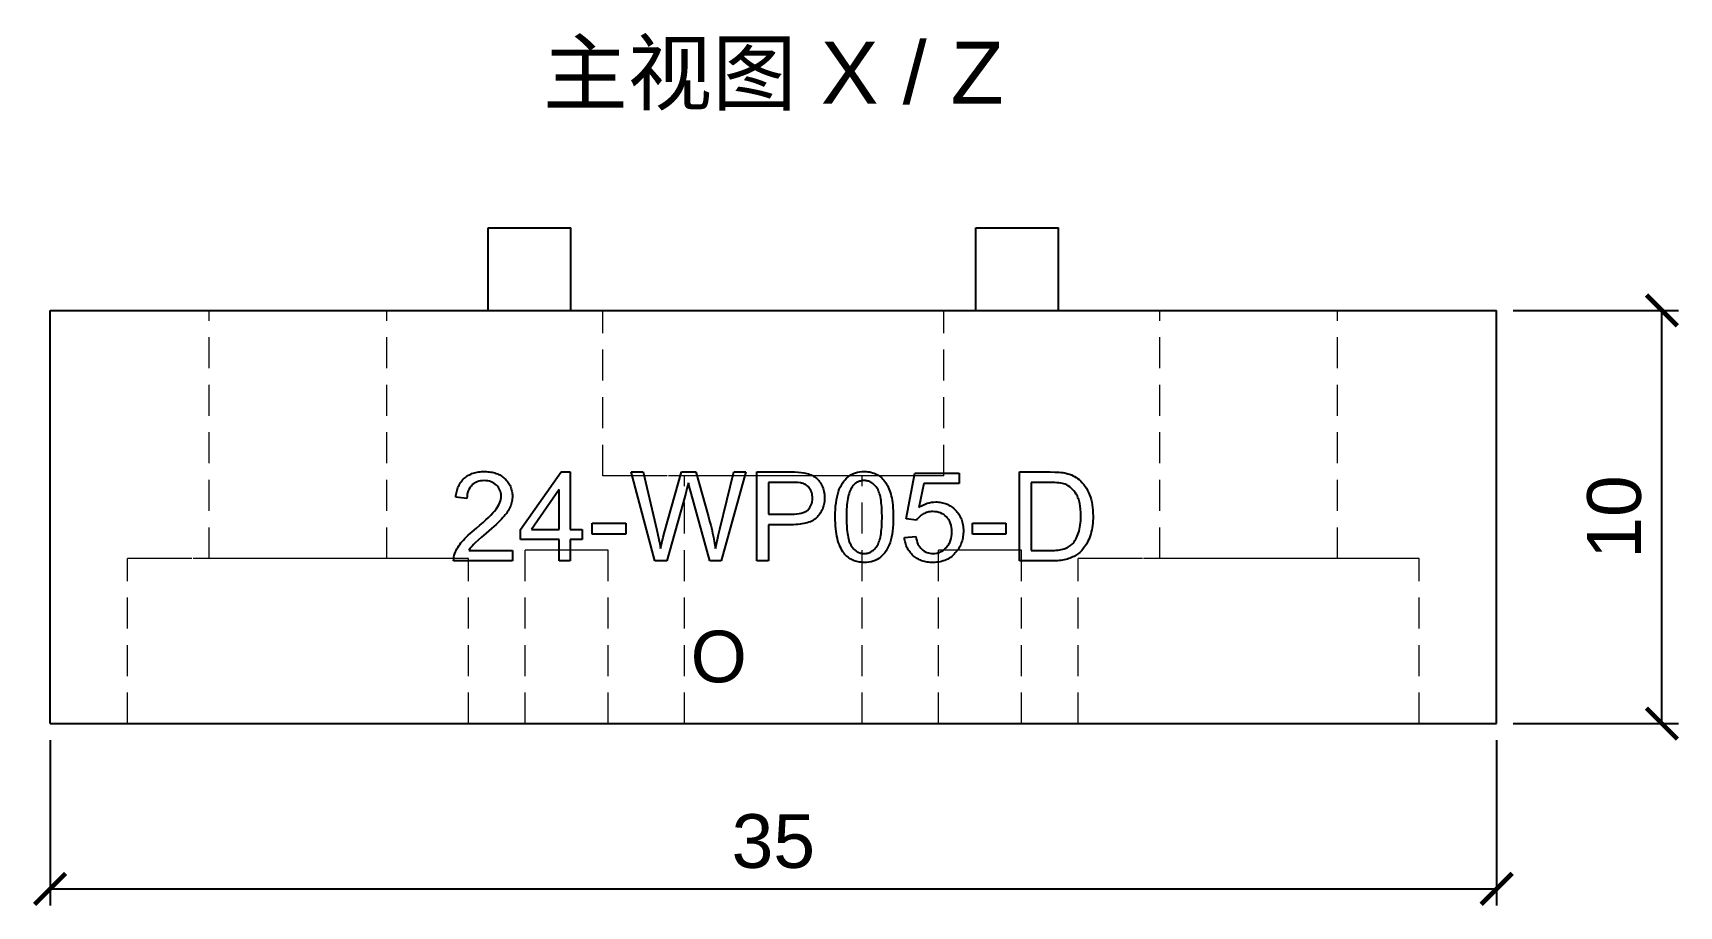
# Model space of a CAD drawing. Header units: millimetres. Extents: x 10 to 317, y 32 to 137.
# Drawn here: x 62.59 to 102.41, y 84.59 to 105.71 of the extents above; entities that cross this region are included whole.
import ezdxf
from ezdxf.enums import TextEntityAlignment as Align

# ---------------------------------------------------------------- set-up
doc = ezdxf.new("R2010")
doc.units = ezdxf.units.MM
doc.linetypes.add('WP_HIDDEN', pattern=[2.3, 1.5, -0.8])
for name, color, linetype, lineweight in [('ANNOTATIONS', 7, 'CONTINUOUS', 18), ('DIMENSIONS', 7, 'CONTINUOUS', 18), ('HIDDEN', 7, 'WP_HIDDEN', 13), ('VISIBLE', 7, 'CONTINUOUS', 25)]:
    doc.layers.add(name, color=color, linetype=linetype, lineweight=lineweight)
doc.styles.add('CJK', font='Arial Unicode.ttf')
doc.styles.add('OpenSansCondensed-Light', font='OpenSansCondensed-Light.ttf')
doc.dimstyles.new('EZDXF', dxfattribs={"dimtxt": 0.25, "dimasz": 0.175, "dimexe": 0.375, "dimexo": 0.125, "dimgap": 0.1, "dimtad": 1, "dimlfac": 100, "dimzin": 12, "dimdsep": 46, "dimtxsty": 'OpenSansCondensed-Light', "dimblk": 'ARCHTICK', "dimcen": 2.5, "dimazin": 3, "dimtfac": 0.5, "dimtmove": 2, "dimatfit": 3})

# ---------------------------------------------------------------- blocks, each defined once
blk = doc.blocks.new('_ARCHTICK')
at = {"color": 0, "linetype": 'BYBLOCK', "const_width": 0.15}
blk.add_lwpolyline([(-0.5, -0.5), (0.5, 0.5)], dxfattribs=at)

msp = doc.modelspace()

# ---------------------------------------------------------------- linework, layer by layer
at = {"layer": 'HIDDEN', "ltscale": 0.5}
for p, q in [((66.85, 93), (66.85, 99)), ((71.15, 93), (71.15, 99)), ((73.6, 99), (75.6, 99)), ((76.375, 95), (76.375, 99)), ((84.625, 95), (84.625, 99)), ((85.4, 99), (87.4, 99)), ((89.85, 93), (89.85, 99)), ((94.15, 93), (94.15, 99)), ((78.35, 89), (78.35, 95)), ((82.65, 89), (82.65, 95)), ((64.875, 89), (64.875, 93)), ((73.125, 89), (73.125, 93)), ((74.495, 89), (74.495, 93.2)), ((76.505, 89), (76.505, 93.2)), ((84.495, 89), (84.495, 93.2)), ((86.505, 89), (86.505, 93.2)), ((87.875, 89), (87.875, 93)), ((96.125, 89), (96.125, 93))]:
    msp.add_line(p, q, dxfattribs=at)
for points in [[(71.15, 99), (71.0961, 99), (70.93708, 99), (70.68094, 99), (70.3405, 99), (69.93285, 99), (69.47842, 99), (69, 99), (68.52158, 99), (68.06715, 99), (67.6595, 99), (67.31906, 99), (67.06292, 99), (66.9039, 99), (66.85, 99)], [(84.625, 99), (84.52158, 99), (84.2165, 99), (83.72505, 99), (83.0719, 99), (82.28977, 99), (81.4179, 99), (80.5, 99), (79.5821, 99), (78.71023, 99), (77.9281, 99), (77.27495, 99), (76.7835, 99), (76.47842, 99), (76.375, 99)], [(94.15, 99), (94.0961, 99), (93.93708, 99), (93.68094, 99), (93.3405, 99), (92.93285, 99), (92.47842, 99), (92, 99), (91.52158, 99), (91.06715, 99), (90.6595, 99), (90.31906, 99), (90.06292, 99), (89.9039, 99), (89.85, 99)], [(84.625, 95), (84.52158, 95), (84.2165, 95), (83.72505, 95), (83.0719, 95), (82.28977, 95), (81.4179, 95), (80.5, 95), (79.5821, 95), (78.71023, 95), (77.9281, 95), (77.27495, 95), (76.7835, 95), (76.47842, 95), (76.375, 95)], [(82.65, 95), (82.5961, 95), (82.43708, 95), (82.18094, 95), (81.8405, 95), (81.43285, 95), (80.97842, 95), (80.5, 95), (80.02158, 95), (79.56715, 95), (79.1595, 95), (78.81906, 95), (78.56292, 95), (78.4039, 95), (78.35, 95)], [(73.125, 93), (73.02158, 93), (72.7165, 93), (72.22505, 93), (71.5719, 93), (70.78977, 93), (69.9179, 93), (69, 93), (68.0821, 93), (67.21023, 93), (66.4281, 93), (65.77495, 93), (65.2835, 93), (64.97842, 93), (64.875, 93)], [(71.15, 93), (71.0961, 93), (70.93708, 93), (70.68094, 93), (70.3405, 93), (69.93285, 93), (69.47842, 93), (69, 93), (68.52158, 93), (68.06715, 93), (67.6595, 93), (67.31906, 93), (67.06292, 93), (66.9039, 93), (66.85, 93)], [(76.505, 93.2), (76.4798, 93.2), (76.40547, 93.2), (76.28574, 93.2), (76.12661, 93.2), (75.93605, 93.2), (75.72363, 93.2), (75.5, 93.2), (75.27637, 93.2), (75.06395, 93.2), (74.87339, 93.2), (74.71426, 93.2), (74.59453, 93.2), (74.5202, 93.2), (74.495, 93.2)], [(86.505, 93.2), (86.4798, 93.2), (86.40547, 93.2), (86.28574, 93.2), (86.12661, 93.2), (85.93605, 93.2), (85.72363, 93.2), (85.5, 93.2), (85.27637, 93.2), (85.06395, 93.2), (84.87339, 93.2), (84.71426, 93.2), (84.59453, 93.2), (84.5202, 93.2), (84.495, 93.2)], [(96.125, 93), (96.02158, 93), (95.7165, 93), (95.22505, 93), (94.5719, 93), (93.78977, 93), (92.9179, 93), (92, 93), (91.0821, 93), (90.21023, 93), (89.4281, 93), (88.77495, 93), (88.2835, 93), (87.97842, 93), (87.875, 93)], [(94.15, 93), (94.0961, 93), (93.93708, 93), (93.68094, 93), (93.3405, 93), (92.93285, 93), (92.47842, 93), (92, 93), (91.52158, 93), (91.06715, 93), (90.6595, 93), (90.31906, 93), (90.06292, 93), (89.9039, 93), (89.85, 93)], [(73.125, 89), (73.02158, 89), (72.7165, 89), (72.22505, 89), (71.5719, 89), (70.78977, 89), (69.9179, 89), (69, 89), (68.0821, 89), (67.21023, 89), (66.4281, 89), (65.77495, 89), (65.2835, 89), (64.97842, 89), (64.875, 89)], [(76.505, 89), (76.4798, 89), (76.40547, 89), (76.28574, 89), (76.12661, 89), (75.93605, 89), (75.72363, 89), (75.5, 89), (75.27637, 89), (75.06395, 89), (74.87339, 89), (74.71426, 89), (74.59453, 89), (74.5202, 89), (74.495, 89)], [(82.65, 89), (82.5961, 89), (82.43708, 89), (82.18094, 89), (81.8405, 89), (81.43285, 89), (80.97842, 89), (80.5, 89), (80.02158, 89), (79.56715, 89), (79.1595, 89), (78.81906, 89), (78.56292, 89), (78.4039, 89), (78.35, 89)], [(86.505, 89), (86.4798, 89), (86.40547, 89), (86.28574, 89), (86.12661, 89), (85.93605, 89), (85.72363, 89), (85.5, 89), (85.27637, 89), (85.06395, 89), (84.87339, 89), (84.71426, 89), (84.59453, 89), (84.5202, 89), (84.495, 89)], [(96.125, 89), (96.02158, 89), (95.7165, 89), (95.22505, 89), (94.5719, 89), (93.78977, 89), (92.9179, 89), (92, 89), (91.0821, 89), (90.21023, 89), (89.4281, 89), (88.77495, 89), (88.2835, 89), (87.97842, 89), (87.875, 89)]]:
    msp.add_lwpolyline(points, dxfattribs=at)
at = {"layer": 'VISIBLE'}
for p, q in [((73.6, 99), (73.6, 101)), ((73.6, 101), (75.6, 101)), ((75.6, 99), (75.6, 101)), ((85.4, 99), (85.4, 101)), ((85.4, 101), (87.4, 101)), ((87.4, 99), (87.4, 101)), ((63, 89), (63, 99)), ((63, 99), (98, 99)), ((98, 89), (98, 99)), ((72.89505, 94.77332), (72.90999, 94.8006)), ((72.90999, 94.8006), (72.92614, 94.82675)), ((72.92614, 94.82675), (72.9435, 94.85177)), ((72.9435, 94.85177), (72.96206, 94.87566)), ((72.96206, 94.87566), (72.98182, 94.89842)), ((72.98182, 94.89842), (73.00279, 94.92005)), ((73.00279, 94.92005), (73.02497, 94.94055)), ((73.02497, 94.94055), (73.04823, 94.95986)), ((73.04823, 94.95986), (73.07248, 94.97792)), ((73.07248, 94.97792), (73.0977, 94.99474)), ((73.0977, 94.99474), (73.12389, 95.01031)), ((73.12389, 95.01031), (73.15106, 95.02463)), ((73.15106, 95.02463), (73.17921, 95.03771)), ((73.17921, 95.03771), (73.20833, 95.04955)), ((73.20833, 95.04955), (73.23843, 95.06014)), ((73.26488, 94.81655), (73.23264, 94.79327)), ((73.23843, 95.06014), (73.2695, 95.06948)), ((73.29951, 94.83625), (73.26488, 94.81655)), ((73.2695, 95.06948), (73.30155, 95.07758)), ((73.33652, 94.85237), (73.29951, 94.83625)), ((73.30155, 95.07758), (73.33458, 95.08443)), ((73.33458, 95.08443), (73.36858, 95.09003)), ((73.37593, 94.86491), (73.33652, 94.85237)), ((73.36858, 95.09003), (73.40356, 95.09439)), ((73.41772, 94.87386), (73.37593, 94.86491)), ((73.40356, 95.09439), (73.43951, 95.09751)), ((73.4619, 94.87924), (73.41772, 94.87386)), ((73.43951, 95.09751), (73.47644, 95.09938)), ((73.50847, 94.88103), (73.4619, 94.87924)), ((73.47644, 95.09938), (73.51435, 95.1)), ((73.55259, 94.87934), (73.50847, 94.88103)), ((73.51435, 95.1), (73.5526, 95.09933)), ((73.59458, 94.87428), (73.55259, 94.87934)), ((73.5526, 95.09933), (73.58985, 95.09731)), ((73.58985, 95.09731), (73.62608, 95.09396)), ((73.63443, 94.86584), (73.59458, 94.87428)), ((73.62608, 95.09396), (73.66131, 95.08925)), ((73.67214, 94.85402), (73.63443, 94.86584)), ((73.66131, 95.08925), (73.69552, 95.08321)), ((73.70773, 94.83883), (73.67214, 94.85402)), ((73.69552, 95.08321), (73.72872, 95.07582)), ((73.74117, 94.82027), (73.70773, 94.83883)), ((73.72872, 95.07582), (73.76092, 95.06709)), ((73.77248, 94.79833), (73.74117, 94.82027)), ((73.76092, 95.06709), (73.7921, 95.05701)), ((73.80165, 94.77301), (73.77248, 94.79833)), ((73.7921, 95.05701), (73.82227, 95.0456)), ((73.82227, 95.0456), (73.85144, 95.03283)), ((73.85144, 95.03283), (73.87959, 95.01873)), ((73.87959, 95.01873), (73.90673, 95.00328)), ((73.90673, 95.00328), (73.93286, 94.98649)), ((73.93286, 94.98649), (73.95798, 94.96836)), ((73.95798, 94.96836), (73.98209, 94.94888)), ((73.98209, 94.94888), (74.00519, 94.92806)), ((74.00519, 94.92806), (74.02708, 94.90624)), ((74.02708, 94.90624), (74.04756, 94.88378)), ((74.04756, 94.88378), (74.06663, 94.86068)), ((74.06663, 94.86068), (74.08428, 94.83694)), ((74.08428, 94.83694), (74.10052, 94.81255)), ((74.10052, 94.81255), (74.11535, 94.78753)), ((74.38582, 93.69506), (75.36899, 95.09118)), ((75.36899, 95.09118), (75.58502, 95.09118)), ((75.58502, 95.09118), (75.58502, 93.69506)), ((77.06051, 95.09118), (77.35296, 95.09118)), ((77.63218, 92.93674), (77.06051, 95.09118)), ((77.35296, 95.09118), (77.68068, 93.67889)), ((77.86879, 93.63627), (78.27881, 95.09118)), ((78.27881, 95.09118), (78.6227, 95.09118)), ((78.4434, 94.83106), (78.41071, 94.69365)), ((78.46545, 94.74436), (78.4434, 94.83106)), ((78.6227, 95.09118), (78.93131, 94.00073)), ((79.20613, 93.70681), (79.54414, 95.09118)), ((79.83071, 95.09118), (79.23993, 92.93674)), ((79.54414, 95.09118), (79.83071, 95.09118)), ((80.09671, 95.09118), (80.9094, 95.09118)), ((80.09671, 92.93674), (80.09671, 95.09118)), ((80.38181, 94.83694), (80.38181, 94.06687)), ((80.93292, 94.83694), (80.38181, 94.83694)), ((80.9094, 95.09118), (81.01035, 95.0899)), ((81.02229, 94.83575), (80.93292, 94.83694)), ((81.01035, 95.0899), (81.09861, 95.08604)), ((81.09641, 94.83216), (81.02229, 94.83575)), ((81.15529, 94.82619), (81.09641, 94.83216)), ((81.09861, 95.08604), (81.17421, 95.07961)), ((81.17901, 94.82231), (81.15529, 94.82619)), ((81.17421, 95.07961), (81.23712, 95.07061)), ((81.19892, 94.81784), (81.17901, 94.82231)), ((81.22616, 94.8091), (81.19892, 94.81784)), ((81.25205, 94.79832), (81.22616, 94.8091)), ((81.23712, 95.07061), (81.276, 95.06325)), ((81.27659, 94.78549), (81.25205, 94.79832)), ((81.276, 95.06325), (81.31327, 95.0544)), ((81.31327, 95.0544), (81.34893, 95.04405)), ((81.34893, 95.04405), (81.38298, 95.03221)), ((81.38298, 95.03221), (81.41543, 95.01888)), ((81.41543, 95.01888), (81.44627, 95.00406)), ((81.44627, 95.00406), (81.4755, 94.98775)), ((81.4755, 94.98775), (81.50312, 94.96994)), ((81.50312, 94.96994), (81.52929, 94.95046)), ((81.52929, 94.95046), (81.55415, 94.92911)), ((81.55415, 94.92911), (81.57769, 94.90591)), ((81.57769, 94.90591), (81.59993, 94.88085)), ((81.59993, 94.88085), (81.62086, 94.85392)), ((81.62086, 94.85392), (81.64049, 94.82514)), ((81.64049, 94.82514), (81.6588, 94.79449)), ((81.6588, 94.79449), (81.6758, 94.76199)), ((82.14525, 94.77401), (82.17326, 94.82059)), ((82.17326, 94.82059), (82.20367, 94.86384)), ((82.20367, 94.86384), (82.23646, 94.90376)), ((82.23646, 94.90376), (82.27164, 94.94035)), ((82.27164, 94.94035), (82.3092, 94.97361)), ((82.3092, 94.97361), (82.34921, 95.00324)), ((82.34921, 95.00324), (82.39173, 95.02891)), ((82.39173, 95.02891), (82.43675, 95.05063)), ((82.43675, 95.05063), (82.48427, 95.0684)), ((82.48061, 94.80809), (82.46443, 94.79423)), ((82.49736, 94.82075), (82.48061, 94.80809)), ((82.48427, 95.0684), (82.53429, 95.08223)), ((82.51468, 94.8322), (82.49736, 94.82075)), ((82.53258, 94.84245), (82.51468, 94.8322)), ((82.55106, 94.85149), (82.53258, 94.84245)), ((82.53429, 95.08223), (82.58682, 95.0921)), ((82.5701, 94.85933), (82.55106, 94.85149)), ((82.58972, 94.86596), (82.5701, 94.85933)), ((82.58682, 95.0921), (82.64185, 95.09803)), ((82.60992, 94.87138), (82.58972, 94.86596)), ((82.63069, 94.8756), (82.60992, 94.87138)), ((82.65203, 94.87862), (82.63069, 94.8756)), ((82.64185, 95.09803), (82.69938, 95.1)), ((82.67395, 94.88043), (82.65203, 94.87862)), ((82.69644, 94.88103), (82.67395, 94.88043)), ((82.71935, 94.88035), (82.69644, 94.88103)), ((82.69938, 95.1), (82.74207, 95.09891)), ((82.74178, 94.8783), (82.71935, 94.88035)), ((82.76374, 94.87488), (82.74178, 94.8783)), ((82.74207, 95.09891), (82.78343, 95.09564)), ((82.78522, 94.8701), (82.76374, 94.87488)), ((82.78343, 95.09564), (82.82345, 95.09018)), ((82.80622, 94.86395), (82.78522, 94.8701)), ((82.82674, 94.85644), (82.80622, 94.86395)), ((82.82345, 95.09018), (82.86214, 95.08255)), ((82.84679, 94.84756), (82.82674, 94.85644)), ((82.86637, 94.83731), (82.84679, 94.84756)), ((82.86214, 95.08255), (82.8995, 95.07273)), ((82.88546, 94.82569), (82.86637, 94.83731)), ((82.90408, 94.81272), (82.88546, 94.82569)), ((82.8995, 95.07273), (82.93553, 95.06073)), ((82.92223, 94.79837), (82.90408, 94.81272)), ((82.93989, 94.78266), (82.92223, 94.79837)), ((82.93553, 95.06073), (82.97023, 95.04655)), ((82.97023, 95.04655), (83.00359, 95.03019)), ((83.00359, 95.03019), (83.03558, 95.01178)), ((83.03558, 95.01178), (83.06614, 94.99143)), ((83.06614, 94.99143), (83.09528, 94.96916)), ((83.09528, 94.96916), (83.123, 94.94496)), ((83.123, 94.94496), (83.14929, 94.91883)), ((83.14929, 94.91883), (83.17416, 94.89076)), ((83.17416, 94.89076), (83.1976, 94.86078)), ((83.1976, 94.86078), (83.21962, 94.82886)), ((83.21962, 94.82886), (83.24036, 94.79508)), ((83.24036, 94.79508), (83.25995, 94.75951)), ((83.71782, 93.95518), (83.9265, 95.06179)), ((83.9265, 95.06179), (84.99785, 95.06179)), ((84.13813, 94.80902), (84.02203, 94.22999)), ((84.99785, 94.80902), (84.13813, 94.80902)), ((84.99785, 95.06179), (84.99785, 94.80902)), ((86.45423, 95.09118), (87.19638, 95.09118)), ((86.45423, 92.93674), (86.45423, 95.09118)), ((86.73933, 94.83694), (86.73933, 93.19098)), ((87.19197, 94.83694), (86.73933, 94.83694)), ((87.25335, 94.83625), (87.19197, 94.83694)), ((87.19638, 95.09118), (87.31459, 95.08925)), ((87.31036, 94.83419), (87.25335, 94.83625)), ((87.36302, 94.83074), (87.31036, 94.83419)), ((87.31459, 95.08925), (87.41792, 95.08347)), ((87.41131, 94.82592), (87.36302, 94.83074)), ((87.45523, 94.81972), (87.41131, 94.82592)), ((87.41792, 95.08347), (87.46401, 95.07913)), ((87.4948, 94.81214), (87.45523, 94.81972)), ((87.46401, 95.07913), (87.50637, 95.07382)), ((87.53, 94.80319), (87.4948, 94.81214)), ((87.50637, 95.07382), (87.54502, 95.06755)), ((87.56084, 94.79285), (87.53, 94.80319)), ((87.54502, 95.06755), (87.57994, 95.06032)), ((87.57994, 95.06032), (87.62539, 95.04859)), ((87.62539, 95.04859), (87.66913, 95.03469)), ((87.66913, 95.03469), (87.71118, 95.01864)), ((87.71118, 95.01864), (87.75152, 95.00043)), ((87.75152, 95.00043), (87.79017, 94.98007)), ((87.79017, 94.98007), (87.82711, 94.95754)), ((87.82711, 94.95754), (87.86236, 94.93286)), ((87.86236, 94.93286), (87.89591, 94.90601)), ((87.89591, 94.90601), (87.93718, 94.86876)), ((87.93718, 94.86876), (87.97577, 94.829)), ((87.97577, 94.829), (88.01168, 94.78673)), ((72.81481, 94.47689), (72.81891, 94.51435)), ((73.08669, 94.44896), (72.81481, 94.47689)), ((72.81891, 94.51435), (72.82421, 94.55068)), ((72.82421, 94.55068), (72.83071, 94.58588)), ((72.83071, 94.58588), (72.83842, 94.61994)), ((72.83842, 94.61994), (72.84733, 94.65288)), ((72.84733, 94.65288), (72.85746, 94.68469)), ((72.85746, 94.68469), (72.86878, 94.71536)), ((72.86878, 94.71536), (72.88131, 94.74491)), ((72.88131, 94.74491), (72.89505, 94.77332)), ((73.08883, 94.49829), (73.08669, 94.44896)), ((73.0945, 94.54486), (73.08883, 94.49829)), ((73.10371, 94.58867), (73.0945, 94.54486)), ((73.11645, 94.62973), (73.10371, 94.58867)), ((73.13273, 94.66803), (73.11645, 94.62973)), ((73.15255, 94.70357), (73.13273, 94.66803)), ((73.1759, 94.73636), (73.15255, 94.70357)), ((73.20279, 94.7664), (73.1759, 94.73636)), ((73.23264, 94.79327), (73.20279, 94.7664)), ((73.828, 94.74524), (73.80165, 94.77301)), ((73.85084, 94.71593), (73.828, 94.74524)), ((73.87016, 94.68508), (73.85084, 94.71593)), ((73.88597, 94.65269), (73.87016, 94.68508)), ((73.89827, 94.61876), (73.88597, 94.65269)), ((73.89672, 94.39274), (73.90636, 94.43165)), ((73.90705, 94.5833), (73.89827, 94.61876)), ((73.90636, 94.43165), (73.91215, 94.46999)), ((73.91232, 94.54629), (73.90705, 94.5833)), ((73.91215, 94.46999), (73.91408, 94.50775)), ((73.91408, 94.50775), (73.91232, 94.54629)), ((74.11535, 94.78753), (74.12876, 94.76185)), ((74.12876, 94.76185), (74.14077, 94.73554)), ((74.14077, 94.73554), (74.15136, 94.70858)), ((74.15136, 94.70858), (74.16054, 94.68098)), ((74.16054, 94.68098), (74.1683, 94.65273)), ((74.1683, 94.65273), (74.17466, 94.62385)), ((74.17852, 94.4055), (74.17273, 94.37365)), ((74.17466, 94.62385), (74.1796, 94.59432)), ((74.18265, 94.43748), (74.17852, 94.4055)), ((74.1796, 94.59432), (74.18313, 94.56414)), ((74.18513, 94.46961), (74.18265, 94.43748)), ((74.18313, 94.56414), (74.18525, 94.53333)), ((74.18596, 94.50187), (74.18513, 94.46961)), ((74.18525, 94.53333), (74.18596, 94.50187)), ((75.32049, 94.66647), (74.64594, 93.69506)), ((75.32049, 93.69506), (75.32049, 94.66647)), ((78.38021, 94.57829), (77.92316, 92.93674)), ((78.41071, 94.69365), (78.38021, 94.57829)), ((78.51101, 94.57829), (78.46545, 94.74436)), ((78.96511, 92.93674), (78.51101, 94.57829)), ((81.29977, 94.77062), (81.27659, 94.78549)), ((81.32159, 94.75371), (81.29977, 94.77062)), ((81.34206, 94.73476), (81.32159, 94.75371)), ((81.36118, 94.71376), (81.34206, 94.73476)), ((81.37894, 94.69071), (81.36118, 94.71376)), ((81.39496, 94.66604), (81.37894, 94.69071)), ((81.40884, 94.64015), (81.39496, 94.66604)), ((81.42058, 94.61304), (81.40884, 94.64015)), ((81.43019, 94.58472), (81.42058, 94.61304)), ((81.43767, 94.55518), (81.43019, 94.58472)), ((81.44301, 94.52442), (81.43767, 94.55518)), ((81.44002, 94.37117), (81.44546, 94.4139)), ((81.44621, 94.49244), (81.44301, 94.52442)), ((81.44546, 94.4139), (81.44728, 94.45925)), ((81.44728, 94.45925), (81.44621, 94.49244)), ((81.6758, 94.76199), (81.69113, 94.72814)), ((81.69113, 94.72814), (81.70441, 94.69347)), ((81.70441, 94.69347), (81.71565, 94.65797)), ((81.71565, 94.65797), (81.72485, 94.62164)), ((81.72485, 94.62164), (81.732, 94.58449)), ((81.732, 94.58449), (81.73711, 94.54651)), ((81.73847, 94.40069), (81.73505, 94.36798)), ((81.73711, 94.54651), (81.74018, 94.5077)), ((81.74052, 94.43405), (81.73847, 94.40069)), ((81.74018, 94.5077), (81.7412, 94.46807)), ((81.7412, 94.46807), (81.74052, 94.43405)), ((82.01657, 94.34407), (82.02762, 94.41862)), ((82.02762, 94.41862), (82.04114, 94.48851)), ((82.04114, 94.48851), (82.05711, 94.55373)), ((82.05711, 94.55373), (82.07554, 94.6143)), ((82.07554, 94.6143), (82.09639, 94.67086)), ((82.09639, 94.67086), (82.11962, 94.7241)), ((82.11962, 94.7241), (82.14525, 94.77401)), ((82.29495, 94.39962), (82.28801, 94.35025)), ((82.30296, 94.44639), (82.29495, 94.39962)), ((82.31203, 94.49056), (82.30296, 94.44639)), ((82.32218, 94.53211), (82.31203, 94.49056)), ((82.33339, 94.57106), (82.32218, 94.53211)), ((82.34567, 94.60741), (82.33339, 94.57106)), ((82.35901, 94.64114), (82.34567, 94.60741)), ((82.37343, 94.67228), (82.35901, 94.64114)), ((82.38891, 94.7008), (82.37343, 94.67228)), ((82.40546, 94.72672), (82.38891, 94.7008)), ((82.4338, 94.76289), (82.40546, 94.72672)), ((82.44883, 94.77916), (82.4338, 94.76289)), ((82.46443, 94.79423), (82.44883, 94.77916)), ((82.95708, 94.76558), (82.93989, 94.78266)), ((82.9738, 94.74713), (82.95708, 94.76558)), ((82.99003, 94.72732), (82.9738, 94.74713)), ((83.0058, 94.70615), (82.99003, 94.72732)), ((83.02083, 94.68289), (83.0058, 94.70615)), ((83.0349, 94.65684), (83.02083, 94.68289)), ((83.048, 94.62801), (83.0349, 94.65684)), ((83.06013, 94.59638), (83.048, 94.62801)), ((83.07128, 94.56197), (83.06013, 94.59638)), ((83.08147, 94.52476), (83.07128, 94.56197)), ((83.09069, 94.48477), (83.08147, 94.52476)), ((83.09893, 94.44198), (83.09069, 94.48477)), ((83.10621, 94.39641), (83.09893, 94.44198)), ((83.11251, 94.34804), (83.10621, 94.39641)), ((83.25995, 94.75951), (83.27838, 94.72215)), ((83.27838, 94.72215), (83.29568, 94.683)), ((83.29568, 94.683), (83.31182, 94.64206)), ((83.31182, 94.64206), (83.32681, 94.59932)), ((83.32681, 94.59932), (83.34066, 94.5548)), ((83.34066, 94.5548), (83.35336, 94.50848)), ((83.35336, 94.50848), (83.36472, 94.45922)), ((83.36472, 94.45922), (83.37457, 94.40584)), ((83.37457, 94.40584), (83.38291, 94.34835)), ((87.59977, 94.77555), (87.56084, 94.79285)), ((87.63721, 94.7545), (87.59977, 94.77555)), ((87.67316, 94.72972), (87.63721, 94.7545)), ((87.70762, 94.70119), (87.67316, 94.72972)), ((87.74058, 94.66891), (87.70762, 94.70119)), ((87.77205, 94.63289), (87.74058, 94.66891)), ((87.80203, 94.59314), (87.77205, 94.63289)), ((87.83051, 94.54963), (87.80203, 94.59314)), ((87.84395, 94.52633), (87.83051, 94.54963)), ((87.85652, 94.50181), (87.84395, 94.52633)), ((87.86822, 94.47607), (87.85652, 94.50181)), ((87.87905, 94.4491), (87.86822, 94.47607)), ((87.88902, 94.42091), (87.87905, 94.4491)), ((87.89813, 94.3915), (87.88902, 94.42091)), ((88.01168, 94.78673), (88.04489, 94.74197)), ((88.04489, 94.74197), (88.07542, 94.6947)), ((88.07542, 94.6947), (88.10326, 94.64493)), ((88.10326, 94.64493), (88.12842, 94.59265)), ((88.12842, 94.59265), (88.15089, 94.53788)), ((88.15089, 94.53788), (88.17069, 94.48085)), ((88.17069, 94.48085), (88.18786, 94.42182)), ((88.18786, 94.42182), (88.20238, 94.3608)), ((73.61024, 93.99137), (73.66601, 94.04653)), ((73.66601, 94.04653), (73.71467, 94.09796)), ((73.71467, 94.09796), (73.75621, 94.14564)), ((73.75621, 94.14564), (73.79063, 94.18958)), ((73.79063, 94.18958), (73.81956, 94.23136)), ((73.81956, 94.23136), (73.84464, 94.27257)), ((73.84464, 94.27257), (73.86586, 94.3132)), ((73.86586, 94.3132), (73.88322, 94.35326)), ((73.88322, 94.35326), (73.89672, 94.39274)), ((73.98702, 94.0189), (73.95743, 93.98457)), ((74.01443, 94.05281), (73.98702, 94.0189)), ((74.03965, 94.08632), (74.01443, 94.05281)), ((74.06269, 94.11941), (74.03965, 94.08632)), ((74.08355, 94.15208), (74.06269, 94.11941)), ((74.10223, 94.18434), (74.08355, 94.15208)), ((74.11873, 94.21619), (74.10223, 94.18434)), ((74.13305, 94.24763), (74.11873, 94.21619)), ((74.14545, 94.27893), (74.13305, 94.24763)), ((74.1562, 94.31036), (74.14545, 94.27893)), ((74.16529, 94.34194), (74.1562, 94.31036)), ((74.17273, 94.37365), (74.16529, 94.34194)), ((78.93131, 94.00073), (78.95933, 93.90009)), ((80.38181, 94.06687), (80.93879, 94.06687)), ((80.93879, 94.06687), (81.00536, 94.06847)), ((81.00536, 94.06847), (81.06693, 94.0733)), ((81.06693, 94.0733), (81.12348, 94.08133)), ((81.12348, 94.08133), (81.17503, 94.09259)), ((81.17503, 94.09259), (81.22158, 94.10705)), ((81.22158, 94.10705), (81.24297, 94.11549)), ((81.24297, 94.11549), (81.26312, 94.12473)), ((81.26312, 94.12473), (81.28201, 94.13478)), ((81.28201, 94.13478), (81.29965, 94.14563)), ((81.29965, 94.14563), (81.31604, 94.15728)), ((81.31604, 94.15728), (81.33118, 94.16974)), ((81.33118, 94.16974), (81.35839, 94.19677)), ((81.35839, 94.19677), (81.38197, 94.22641)), ((81.38197, 94.22641), (81.40193, 94.25867)), ((81.40193, 94.25867), (81.41825, 94.29355)), ((81.41825, 94.29355), (81.43095, 94.33105)), ((81.43095, 94.33105), (81.44002, 94.37117)), ((81.56632, 94.00294), (81.54335, 93.97989)), ((81.58749, 94.02706), (81.56632, 94.00294)), ((81.6073, 94.05184), (81.58749, 94.02706)), ((81.62575, 94.07728), (81.6073, 94.05184)), ((81.64283, 94.10338), (81.62575, 94.07728)), ((81.65854, 94.13014), (81.64283, 94.10338)), ((81.67289, 94.15756), (81.65854, 94.13014)), ((81.68587, 94.18564), (81.67289, 94.15756)), ((81.69748, 94.21438), (81.68587, 94.18564)), ((81.70773, 94.24378), (81.69748, 94.21438)), ((81.71661, 94.27384), (81.70773, 94.24378)), ((81.72412, 94.30456), (81.71661, 94.27384)), ((81.73027, 94.33594), (81.72412, 94.30456)), ((81.73505, 94.36798), (81.73027, 94.33594)), ((81.99691, 93.99927), (81.99814, 94.09246)), ((81.99774, 93.92472), (81.99691, 93.99927)), ((81.99814, 94.09246), (82.00183, 94.18099)), ((82.00183, 94.18099), (82.00797, 94.26486)), ((82.00797, 94.26486), (82.01657, 94.34407)), ((82.27092, 94.12668), (82.26879, 93.99927)), ((82.26879, 93.99927), (82.27073, 93.87218)), ((82.27359, 94.18648), (82.27092, 94.12668)), ((82.27733, 94.24368), (82.27359, 94.18648)), ((82.28214, 94.29827), (82.27733, 94.24368)), ((82.28801, 94.35025), (82.28214, 94.29827)), ((83.11785, 94.29689), (83.11251, 94.34804)), ((83.12222, 94.24294), (83.11785, 94.29689)), ((83.12804, 94.12668), (83.12222, 94.24294)), ((83.12998, 93.99927), (83.12804, 94.12668)), ((83.12804, 93.87251), (83.12998, 93.99927)), ((83.38291, 94.34835), (83.38973, 94.28676)), ((83.38973, 94.28676), (83.39503, 94.22105)), ((83.39503, 94.22105), (83.39882, 94.15123)), ((83.39882, 94.15123), (83.4011, 94.0773)), ((83.40185, 93.99927), (83.40064, 93.90676)), ((83.4011, 94.0773), (83.40185, 93.99927)), ((84.03599, 94.0068), (84.01647, 93.98743)), ((84.02203, 94.22999), (84.07082, 94.26168)), ((84.05689, 94.02509), (84.03599, 94.0068)), ((84.07916, 94.0423), (84.05689, 94.02509)), ((84.07082, 94.26168), (84.12022, 94.28914)), ((84.10281, 94.05843), (84.07916, 94.0423)), ((84.12784, 94.07348), (84.10281, 94.05843)), ((84.12022, 94.28914), (84.17021, 94.31238)), ((84.15395, 94.08709), (84.12784, 94.07348)), ((84.18084, 94.09888), (84.15395, 94.08709)), ((84.17021, 94.31238), (84.22079, 94.3314)), ((84.20851, 94.10885), (84.18084, 94.09888)), ((84.23696, 94.11702), (84.20851, 94.10885)), ((84.22079, 94.3314), (84.27198, 94.34618)), ((84.26619, 94.12337), (84.23696, 94.11702)), ((84.2962, 94.1279), (84.26619, 94.12337)), ((84.27198, 94.34618), (84.32376, 94.35675)), ((84.32699, 94.13062), (84.2962, 94.1279)), ((84.32376, 94.35675), (84.37613, 94.36308)), ((84.35857, 94.13153), (84.32699, 94.13062)), ((84.40878, 94.12949), (84.35857, 94.13153)), ((84.37613, 94.36308), (84.42911, 94.3652)), ((84.45653, 94.12336), (84.40878, 94.12949)), ((84.42911, 94.3652), (84.46403, 94.36443)), ((84.50182, 94.11314), (84.45653, 94.12336)), ((84.46403, 94.36443), (84.49827, 94.36214)), ((84.49827, 94.36214), (84.53182, 94.35833)), ((84.54466, 94.09883), (84.50182, 94.11314)), ((84.53182, 94.35833), (84.56468, 94.35298)), ((84.58504, 94.08044), (84.54466, 94.09883)), ((84.56468, 94.35298), (84.59685, 94.34611)), ((84.62296, 94.05796), (84.58504, 94.08044)), ((84.59685, 94.34611), (84.62833, 94.33771)), ((84.65842, 94.03139), (84.62296, 94.05796)), ((84.62833, 94.33771), (84.65913, 94.32779)), ((84.69143, 94.00073), (84.65842, 94.03139)), ((84.65913, 94.32779), (84.68923, 94.31633)), ((84.68923, 94.31633), (84.71864, 94.30335)), ((84.70683, 93.98401), (84.69143, 94.00073)), ((84.71864, 94.30335), (84.74737, 94.28885)), ((84.74737, 94.28885), (84.77541, 94.27281)), ((84.77541, 94.27281), (84.80276, 94.25525)), ((84.80276, 94.25525), (84.82942, 94.23616)), ((84.82942, 94.23616), (84.85539, 94.21555)), ((84.85539, 94.21555), (84.88067, 94.19341)), ((84.88067, 94.19341), (84.90526, 94.16974)), ((84.90526, 94.16974), (84.92875, 94.14487)), ((84.92875, 94.14487), (84.95073, 94.11913)), ((84.95073, 94.11913), (84.97119, 94.09252)), ((84.97119, 94.09252), (84.99013, 94.06503)), ((84.99013, 94.06503), (85.00756, 94.03667)), ((85.00756, 94.03667), (85.02347, 94.00744)), ((85.02347, 94.00744), (85.03787, 93.97734)), ((87.91373, 94.32901), (87.89813, 94.3915)), ((87.92586, 94.26162), (87.91373, 94.32901)), ((87.93453, 94.18935), (87.92586, 94.26162)), ((87.93973, 94.11218), (87.93453, 94.18935)), ((87.94147, 94.03013), (87.93973, 94.11218)), ((87.94058, 93.97027), (87.94147, 94.03013)), ((88.20238, 94.3608), (88.21426, 94.29778)), ((88.21426, 94.29778), (88.2235, 94.23276)), ((88.2235, 94.23276), (88.23011, 94.16574)), ((88.23011, 94.16574), (88.23407, 94.09673)), ((88.23407, 94.09673), (88.23539, 94.02572)), ((88.23539, 94.02572), (88.23449, 93.96523)), ((73.11627, 93.55912), (73.16119, 93.60059)), ((73.16119, 93.60059), (73.20945, 93.64344)), ((73.20945, 93.64344), (73.31595, 93.73327)), ((73.31595, 93.73327), (73.4002, 93.80341)), ((73.4002, 93.80341), (73.47733, 93.8698)), ((73.54962, 93.60541), (73.44123, 93.51351)), ((73.47733, 93.8698), (73.54734, 93.93246)), ((73.54734, 93.93246), (73.61024, 93.99137)), ((73.68202, 93.71949), (73.54962, 93.60541)), ((73.79412, 93.82071), (73.68202, 93.71949)), ((73.84256, 93.8665), (73.79412, 93.82071)), ((73.88593, 93.90907), (73.84256, 93.8665)), ((73.92422, 93.94843), (73.88593, 93.90907)), ((73.95743, 93.98457), (73.92422, 93.94843)), ((74.38582, 93.45257), (74.38582, 93.69506)), ((74.64594, 93.69506), (75.32049, 93.69506)), ((75.58502, 93.69506), (75.876, 93.69506)), ((75.876, 93.69506), (75.876, 93.45257)), ((76.11702, 93.84937), (76.92971, 93.84937)), ((76.11702, 93.58337), (76.11702, 93.84937)), ((76.92971, 93.84937), (76.92971, 93.58337)), ((77.68068, 93.67889), (77.70621, 93.56812)), ((77.83719, 93.51025), (77.86879, 93.63627)), ((78.95933, 93.90009), (78.98532, 93.80096)), ((78.98532, 93.80096), (79.00929, 93.70335)), ((79.00929, 93.70335), (79.03125, 93.60725)), ((79.03125, 93.60725), (79.05118, 93.51266)), ((79.17462, 93.57831), (79.20613, 93.70681)), ((80.38181, 93.81263), (80.38181, 92.93674)), ((80.93439, 93.81263), (80.38181, 93.81263)), ((80.99041, 93.81337), (80.93439, 93.81263)), ((81.04424, 93.8156), (80.99041, 93.81337)), ((81.09586, 93.81932), (81.04424, 93.8156)), ((81.14527, 93.82452), (81.09586, 93.81932)), ((81.19249, 93.83121), (81.14527, 93.82452)), ((81.23749, 93.83939), (81.19249, 93.83121)), ((81.28029, 93.84905), (81.23749, 93.83939)), ((81.32089, 93.8602), (81.28029, 93.84905)), ((81.35929, 93.87284), (81.32089, 93.8602)), ((81.39547, 93.88697), (81.35929, 93.87284)), ((81.42946, 93.90258), (81.39547, 93.88697)), ((81.46124, 93.91968), (81.42946, 93.90258)), ((81.49082, 93.93826), (81.46124, 93.91968)), ((81.51819, 93.95833), (81.49082, 93.93826)), ((81.54335, 93.97989), (81.51819, 93.95833)), ((82.00024, 93.85281), (81.99774, 93.92472)), ((82.0044, 93.78354), (82.00024, 93.85281)), ((82.01023, 93.71692), (82.0044, 93.78354)), ((82.01772, 93.65293), (82.01023, 93.71692)), ((82.02688, 93.59159), (82.01772, 93.65293)), ((82.27073, 93.87218), (82.27655, 93.75618)), ((82.27655, 93.75618), (82.28092, 93.70234)), ((82.28092, 93.70234), (82.28625, 93.65128)), ((82.28625, 93.65128), (82.29256, 93.60299)), ((82.29256, 93.60299), (82.29983, 93.55746)), ((83.09893, 93.55838), (83.10621, 93.60385)), ((83.10621, 93.60385), (83.11251, 93.65207)), ((83.11251, 93.65207), (83.11785, 93.70305)), ((83.11785, 93.70305), (83.12222, 93.75678)), ((83.12222, 93.75678), (83.12804, 93.87251)), ((83.38238, 93.65666), (83.37143, 93.58244)), ((83.3909, 93.73546), (83.38238, 93.65666)), ((83.39699, 93.81883), (83.3909, 93.73546)), ((83.40064, 93.90676), (83.39699, 93.81883)), ((83.96618, 93.92285), (83.71782, 93.95518)), ((83.98157, 93.94545), (83.96618, 93.92285)), ((83.99833, 93.96698), (83.98157, 93.94545)), ((84.01647, 93.98743), (83.99833, 93.96698)), ((84.72123, 93.96654), (84.70683, 93.98401)), ((84.73463, 93.94833), (84.72123, 93.96654)), ((84.74705, 93.92937), (84.73463, 93.94833)), ((84.75847, 93.90966), (84.74705, 93.92937)), ((84.7689, 93.88921), (84.75847, 93.90966)), ((84.77833, 93.86801), (84.7689, 93.88921)), ((84.78677, 93.84606), (84.77833, 93.86801)), ((84.80068, 93.79993), (84.78677, 93.84606)), ((84.81061, 93.75081), (84.80068, 93.79993)), ((84.81657, 93.69871), (84.81061, 93.75081)), ((84.81649, 93.58557), (84.81855, 93.64362)), ((84.81855, 93.64362), (84.81657, 93.69871)), ((85.03787, 93.97734), (85.05075, 93.94636)), ((85.05075, 93.94636), (85.06212, 93.91451)), ((85.06212, 93.91451), (85.07197, 93.88179)), ((85.07197, 93.88179), (85.08031, 93.84819)), ((85.08031, 93.84819), (85.08712, 93.81373)), ((85.08712, 93.81373), (85.09243, 93.77839)), ((85.09243, 93.77839), (85.09622, 93.74218)), ((85.09622, 93.74218), (85.09849, 93.70509)), ((85.09858, 93.63089), (85.09659, 93.59526)), ((85.09849, 93.70509), (85.09925, 93.66713)), ((85.09925, 93.66713), (85.09858, 93.63089)), ((85.31528, 93.84937), (86.12797, 93.84937)), ((85.31528, 93.58337), (85.31528, 93.84937)), ((86.12797, 93.84937), (86.12797, 93.58337)), ((87.87004, 93.57325), (87.88489, 93.61496)), ((87.88489, 93.61496), (87.89815, 93.6589)), ((87.89815, 93.6589), (87.90964, 93.70511)), ((87.90964, 93.70511), (87.91937, 93.7536)), ((87.91937, 93.7536), (87.92732, 93.80436)), ((87.92732, 93.80436), (87.93351, 93.85739)), ((87.93351, 93.85739), (87.93793, 93.9127)), ((87.93793, 93.9127), (87.94058, 93.97027)), ((88.19151, 93.63898), (88.17807, 93.59071)), ((88.20315, 93.68899), (88.19151, 93.63898)), ((88.213, 93.74075), (88.20315, 93.68899)), ((88.22106, 93.79426), (88.213, 93.74075)), ((88.22733, 93.8495), (88.22106, 93.79426)), ((88.23181, 93.9065), (88.22733, 93.8495)), ((88.23449, 93.96523), (88.23181, 93.9065)), ((72.82698, 93.19291), (72.84569, 93.22894)), ((72.84569, 93.22894), (72.86643, 93.26483)), ((72.86643, 93.26483), (72.88922, 93.30058)), ((72.88922, 93.30058), (72.91406, 93.3362)), ((72.91406, 93.3362), (72.94094, 93.37167)), ((72.94094, 93.37167), (72.96986, 93.40701)), ((72.96986, 93.40701), (73.00147, 93.44297)), ((73.00147, 93.44297), (73.0364, 93.48031)), ((73.0364, 93.48031), (73.07467, 93.51903)), ((73.07467, 93.51903), (73.11627, 93.55912)), ((73.15576, 93.22694), (73.13225, 93.19098)), ((73.18222, 93.26281), (73.15576, 93.22694)), ((73.21161, 93.29858), (73.18222, 93.26281)), ((73.24394, 93.33427), (73.21161, 93.29858)), ((73.28839, 93.37794), (73.24394, 93.33427)), ((73.35416, 93.43769), (73.28839, 93.37794)), ((73.44123, 93.51351), (73.35416, 93.43769)), ((75.32049, 93.45257), (74.38582, 93.45257)), ((75.32049, 92.93674), (75.32049, 93.45257)), ((75.58502, 93.45257), (75.58502, 92.93674)), ((75.876, 93.45257), (75.58502, 93.45257)), ((76.92971, 93.58337), (76.11702, 93.58337)), ((77.70621, 93.56812), (77.72991, 93.45772)), ((77.72991, 93.45772), (77.75177, 93.34768)), ((77.75177, 93.34768), (77.77179, 93.23801)), ((77.77179, 93.23801), (77.83719, 93.51025)), ((79.05118, 93.51266), (79.06909, 93.4196)), ((79.06909, 93.4196), (79.08498, 93.32805)), ((79.08498, 93.32805), (79.09885, 93.23801)), ((79.09885, 93.23801), (79.12098, 93.34391)), ((79.12098, 93.34391), (79.14624, 93.45735)), ((79.14624, 93.45735), (79.17462, 93.57831)), ((82.0377, 93.53288), (82.02688, 93.59159)), ((82.05018, 93.47682), (82.0377, 93.53288)), ((82.06434, 93.4234), (82.05018, 93.47682)), ((82.08015, 93.37262), (82.06434, 93.4234)), ((82.09763, 93.32447), (82.08015, 93.37262)), ((82.11678, 93.27897), (82.09763, 93.32447)), ((82.13759, 93.23611), (82.11678, 93.27897)), ((82.16006, 93.1959), (82.13759, 93.23611)), ((82.29983, 93.55746), (82.30808, 93.51472)), ((82.30808, 93.51472), (82.3173, 93.47474)), ((82.3173, 93.47474), (82.32748, 93.43754)), ((82.32748, 93.43754), (82.33864, 93.40311)), ((82.33864, 93.40311), (82.35077, 93.37145)), ((82.35077, 93.37145), (82.36386, 93.34257)), ((82.36386, 93.34257), (82.37793, 93.31646)), ((82.37793, 93.31646), (82.39297, 93.29312)), ((82.39297, 93.29312), (82.42492, 93.25196)), ((82.42492, 93.25196), (82.44158, 93.23344)), ((82.44158, 93.23344), (82.45869, 93.21629)), ((82.45869, 93.21629), (82.47625, 93.20051)), ((82.92251, 93.20086), (82.94008, 93.2167)), ((82.94008, 93.2167), (82.95719, 93.23392)), ((82.95719, 93.23392), (82.97384, 93.25252)), ((82.97384, 93.25252), (82.99005, 93.2725)), ((82.99005, 93.2725), (83.0058, 93.29385)), ((83.0058, 93.29385), (83.02083, 93.31728)), ((83.02083, 93.31728), (83.0349, 93.34345)), ((83.0349, 93.34345), (83.048, 93.37239)), ((83.048, 93.37239), (83.06013, 93.40407)), ((83.06013, 93.40407), (83.07128, 93.43852)), ((83.07128, 93.43852), (83.08147, 93.47572)), ((83.08147, 93.47572), (83.09069, 93.51567)), ((83.09069, 93.51567), (83.09893, 93.55838)), ((83.2547, 93.22735), (83.22679, 93.18069)), ((83.2802, 93.27732), (83.2547, 93.22735)), ((83.30329, 93.33059), (83.2802, 93.27732)), ((83.32397, 93.38717), (83.30329, 93.33059)), ((83.34222, 93.44769), (83.32397, 93.38717)), ((83.35804, 93.51278), (83.34222, 93.44769)), ((83.37143, 93.58244), (83.35804, 93.51278)), ((83.67079, 93.50107), (83.94855, 93.52458)), ((83.67472, 93.4675), (83.67079, 93.50107)), ((83.6799, 93.43478), (83.67472, 93.4675)), ((83.68632, 93.40289), (83.6799, 93.43478)), ((83.69398, 93.37184), (83.68632, 93.40289)), ((83.7029, 93.34162), (83.69398, 93.37184)), ((83.71305, 93.31225), (83.7029, 93.34162)), ((83.72446, 93.28371), (83.71305, 93.31225)), ((83.73711, 93.25601), (83.72446, 93.28371)), ((83.751, 93.22915), (83.73711, 93.25601)), ((83.76614, 93.20313), (83.751, 93.22915)), ((83.78253, 93.17794), (83.76614, 93.20313)), ((83.94855, 93.52458), (83.95754, 93.47545)), ((83.95754, 93.47545), (83.96908, 93.42947)), ((83.96908, 93.42947), (83.98316, 93.38663)), ((83.98316, 93.38663), (83.9998, 93.34694)), ((83.9998, 93.34694), (84.01899, 93.3104)), ((84.01899, 93.3104), (84.04072, 93.277)), ((84.04072, 93.277), (84.065, 93.24675)), ((84.065, 93.24675), (84.09183, 93.21964)), ((84.09183, 93.21964), (84.12066, 93.1957)), ((84.61648, 93.19851), (84.65231, 93.22777)), ((84.65231, 93.22777), (84.68629, 93.26152)), ((84.68629, 93.26152), (84.70231, 93.27989)), ((84.70231, 93.27989), (84.71729, 93.299)), ((84.71729, 93.299), (84.73124, 93.31884)), ((84.73124, 93.31884), (84.74416, 93.33941)), ((84.74416, 93.33941), (84.75604, 93.36072)), ((84.75604, 93.36072), (84.76689, 93.38277)), ((84.76689, 93.38277), (84.77671, 93.40554)), ((84.77671, 93.40554), (84.78549, 93.42906)), ((84.78549, 93.42906), (84.79995, 93.47829)), ((84.79995, 93.47829), (84.81029, 93.53046)), ((84.81029, 93.53046), (84.81649, 93.58557)), ((84.96873, 93.2161), (84.94942, 93.18854)), ((84.98671, 93.24429), (84.96873, 93.2161)), ((85.00336, 93.2731), (84.98671, 93.24429)), ((85.01867, 93.30252), (85.00336, 93.2731)), ((85.03266, 93.33257), (85.01867, 93.30252)), ((85.04531, 93.36324), (85.03266, 93.33257)), ((85.05663, 93.39452), (85.04531, 93.36324)), ((85.06662, 93.42643), (85.05663, 93.39452)), ((85.07528, 93.45896), (85.06662, 93.42643)), ((85.0826, 93.4921), (85.07528, 93.45896)), ((85.08859, 93.52587), (85.0826, 93.4921)), ((85.09326, 93.56025), (85.08859, 93.52587)), ((85.09659, 93.59526), (85.09326, 93.56025)), ((86.12797, 93.58337), (85.31528, 93.58337)), ((87.38945, 93.2009), (87.4298, 93.20648)), ((87.4298, 93.20648), (87.46729, 93.2133)), ((87.46729, 93.2133), (87.50191, 93.22136)), ((87.50191, 93.22136), (87.53365, 93.23066)), ((87.53365, 93.23066), (87.56319, 93.24109)), ((87.56319, 93.24109), (87.5912, 93.25252)), ((87.5912, 93.25252), (87.61766, 93.26497)), ((87.61766, 93.26497), (87.64259, 93.27842)), ((87.64259, 93.27842), (87.66597, 93.29289)), ((87.66597, 93.29289), (87.68782, 93.30837)), ((87.68782, 93.30837), (87.70813, 93.32485)), ((87.70813, 93.32485), (87.7269, 93.34235)), ((87.7269, 93.34235), (87.75155, 93.36879)), ((87.75155, 93.36879), (87.7748, 93.39742)), ((87.7748, 93.39742), (87.79665, 93.42822)), ((87.79665, 93.42822), (87.8171, 93.46121)), ((87.8171, 93.46121), (87.83615, 93.49637)), ((87.83615, 93.49637), (87.8538, 93.53372)), ((87.8538, 93.53372), (87.87004, 93.57325)), ((87.98523, 93.21817), (87.9615, 93.19126)), ((88.00844, 93.24674), (87.98523, 93.21817)), ((88.03111, 93.27695), (88.00844, 93.24674)), ((88.05302, 93.30902), (88.03111, 93.27695)), ((88.07392, 93.34313), (88.05302, 93.30902)), ((88.0938, 93.37929), (88.07392, 93.34313)), ((88.11268, 93.41748), (88.0938, 93.37929)), ((88.13054, 93.45773), (88.11268, 93.41748)), ((88.1474, 93.50001), (88.13054, 93.45773)), ((88.16324, 93.54434), (88.1474, 93.50001)), ((88.17807, 93.59071), (88.16324, 93.54434)), ((72.76485, 92.93674), (72.76567, 92.98404)), ((74.1889, 92.93674), (72.76485, 92.93674)), ((72.76567, 92.98404), (72.77109, 93.03043)), ((72.77109, 93.03043), (72.7811, 93.07589)), ((72.7811, 93.07589), (72.79571, 93.12044)), ((72.79571, 93.12044), (72.81032, 93.15674)), ((72.81032, 93.15674), (72.82698, 93.19291)), ((73.13225, 93.19098), (74.1889, 93.19098)), ((74.1889, 93.19098), (74.1889, 92.93674)), ((75.58502, 92.93674), (75.32049, 92.93674)), ((77.92316, 92.93674), (77.63218, 92.93674)), ((79.23993, 92.93674), (78.96511, 92.93674)), ((80.38181, 92.93674), (80.09671, 92.93674)), ((82.1842, 93.15832), (82.16006, 93.1959)), ((82.21, 93.12338), (82.1842, 93.15832)), ((82.23275, 93.09633), (82.21, 93.12338)), ((82.25655, 93.07103), (82.23275, 93.09633)), ((82.28139, 93.04747), (82.25655, 93.07103)), ((82.30727, 93.02565), (82.28139, 93.04747)), ((82.3342, 93.00558), (82.30727, 93.02565)), ((82.36218, 92.98726), (82.3342, 93.00558)), ((82.3912, 92.97068), (82.36218, 92.98726)), ((82.42126, 92.95585), (82.3912, 92.97068)), ((82.45237, 92.94276), (82.42126, 92.95585)), ((82.48452, 92.93141), (82.45237, 92.94276)), ((82.47625, 93.20051), (82.49427, 93.1861)), ((82.51772, 92.92181), (82.48452, 92.93141)), ((82.49427, 93.1861), (82.51274, 93.17307)), ((82.51274, 93.17307), (82.53166, 93.16141)), ((82.55196, 92.91396), (82.51772, 92.92181)), ((82.53166, 93.16141), (82.55104, 93.15112)), ((82.55104, 93.15112), (82.57087, 93.1422)), ((82.58725, 92.90785), (82.55196, 92.91396)), ((82.57087, 93.1422), (82.59116, 93.13465)), ((82.62358, 92.90349), (82.58725, 92.90785)), ((82.59116, 93.13465), (82.6119, 93.12848)), ((82.6119, 93.12848), (82.63309, 93.12368)), ((82.66096, 92.90087), (82.62358, 92.90349)), ((82.63309, 93.12368), (82.65473, 93.12025)), ((82.65473, 93.12025), (82.67683, 93.11819)), ((82.69938, 92.9), (82.66096, 92.90087)), ((82.67683, 93.11819), (82.69938, 93.1175)), ((82.69938, 93.1175), (82.72193, 93.11819)), ((82.75726, 92.90199), (82.69938, 92.9)), ((82.72193, 93.11819), (82.74403, 93.12026)), ((82.74403, 93.12026), (82.76568, 93.1237)), ((82.81259, 92.90795), (82.75726, 92.90199)), ((82.76568, 93.1237), (82.78687, 93.12852)), ((82.78687, 93.12852), (82.80761, 93.13472)), ((82.80761, 93.13472), (82.82789, 93.1423)), ((82.86537, 92.91788), (82.81259, 92.90795)), ((82.82789, 93.1423), (82.84772, 93.15126)), ((82.84772, 93.15126), (82.8671, 93.16159)), ((82.9156, 92.93178), (82.86537, 92.91788)), ((82.8671, 93.16159), (82.88603, 93.1733)), ((82.88603, 93.1733), (82.9045, 93.18639)), ((82.9045, 93.18639), (82.92251, 93.20086)), ((82.96328, 92.94966), (82.9156, 92.93178)), ((83.00841, 92.97151), (82.96328, 92.94966)), ((83.051, 92.99733), (83.00841, 92.97151)), ((83.09103, 93.02712), (83.051, 92.99733)), ((83.12859, 93.06055), (83.09103, 93.02712)), ((83.16373, 93.09729), (83.12859, 93.06055)), ((83.19647, 93.13734), (83.16373, 93.09729)), ((83.22679, 93.18069), (83.19647, 93.13734)), ((83.80016, 93.1536), (83.78253, 93.17794)), ((83.81904, 93.13009), (83.80016, 93.1536)), ((83.83917, 93.10742), (83.81904, 93.13009)), ((83.86054, 93.08559), (83.83917, 93.10742)), ((83.88315, 93.0646), (83.86054, 93.08559)), ((83.90681, 93.04466), (83.88315, 93.0646)), ((83.93131, 93.02602), (83.90681, 93.04466)), ((83.95666, 93.00866), (83.93131, 93.02602)), ((83.98285, 92.99259), (83.95666, 93.00866)), ((84.00989, 92.9778), (83.98285, 92.99259)), ((84.03777, 92.9643), (84.00989, 92.9778)), ((84.06649, 92.95208), (84.03777, 92.9643)), ((84.09606, 92.94115), (84.06649, 92.95208)), ((84.12647, 92.9315), (84.09606, 92.94115)), ((84.12066, 93.1957), (84.15094, 93.17495)), ((84.15773, 92.92315), (84.12647, 92.9315)), ((84.15094, 93.17495), (84.18266, 93.1574)), ((84.18982, 92.91607), (84.15773, 92.92315)), ((84.18266, 93.1574), (84.21583, 93.14304)), ((84.22277, 92.91029), (84.18982, 92.91607)), ((84.21583, 93.14304), (84.25045, 93.13186)), ((84.25655, 92.90579), (84.22277, 92.91029)), ((84.25045, 93.13186), (84.28651, 93.12389)), ((84.29118, 92.90257), (84.25655, 92.90579)), ((84.28651, 93.12389), (84.32402, 93.1191)), ((84.32666, 92.90064), (84.29118, 92.90257)), ((84.32402, 93.1191), (84.36298, 93.1175)), ((84.36298, 92.9), (84.32666, 92.90064)), ((84.36298, 93.1175), (84.40982, 93.11975)), ((84.40721, 92.90102), (84.36298, 92.9)), ((84.45026, 92.90409), (84.40721, 92.90102)), ((84.40982, 93.11975), (84.45483, 93.1265)), ((84.49212, 92.9092), (84.45026, 92.90409)), ((84.45483, 93.1265), (84.47664, 93.13157)), ((84.47664, 93.13157), (84.498, 93.13775)), ((84.53281, 92.91635), (84.49212, 92.9092)), ((84.498, 93.13775), (84.51889, 93.14507)), ((84.51889, 93.14507), (84.53933, 93.15351)), ((84.57231, 92.92555), (84.53281, 92.91635)), ((84.53933, 93.15351), (84.55931, 93.16307)), ((84.55931, 93.16307), (84.57882, 93.17376)), ((84.61063, 92.93679), (84.57231, 92.92555)), ((84.57882, 93.17376), (84.61648, 93.19851)), ((84.64776, 92.95007), (84.61063, 92.93679)), ((84.68372, 92.9654), (84.64776, 92.95007)), ((84.71849, 92.98277), (84.68372, 92.9654)), ((84.75208, 93.00218), (84.71849, 92.98277)), ((84.78448, 93.02364), (84.75208, 93.00218)), ((84.81571, 93.04714), (84.78448, 93.02364)), ((84.84575, 93.07269), (84.81571, 93.04714)), ((84.87461, 93.10028), (84.84575, 93.07269)), ((84.90228, 93.12991), (84.87461, 93.10028)), ((84.92877, 93.16159), (84.90228, 93.12991)), ((84.94942, 93.18854), (84.92877, 93.16159)), ((87.23165, 92.93674), (86.45423, 92.93674)), ((86.73933, 93.19098), (87.19932, 93.19098)), ((87.19932, 93.19098), (87.25115, 93.1916)), ((87.32657, 92.93904), (87.23165, 92.93674)), ((87.25115, 93.1916), (87.30012, 93.19346)), ((87.30012, 93.19346), (87.34622, 93.19656)), ((87.37194, 92.94191), (87.32657, 92.93904)), ((87.34622, 93.19656), (87.38945, 93.2009)), ((87.4159, 92.94593), (87.37194, 92.94191)), ((87.45846, 92.95109), (87.4159, 92.94593)), ((87.49962, 92.95741), (87.45846, 92.95109)), ((87.53938, 92.96487), (87.49962, 92.95741)), ((87.57774, 92.97348), (87.53938, 92.96487)), ((87.61471, 92.9832), (87.57774, 92.97348)), ((87.6503, 92.99401), (87.61471, 92.9832)), ((87.68452, 93.00589), (87.6503, 92.99401)), ((87.71735, 93.01885), (87.68452, 93.00589)), ((87.74881, 93.0329), (87.71735, 93.01885)), ((87.77889, 93.04802), (87.74881, 93.0329)), ((87.8076, 93.06422), (87.77889, 93.04802)), ((87.83492, 93.0815), (87.8076, 93.06422)), ((87.86129, 93.10014), (87.83492, 93.0815)), ((87.88714, 93.12044), (87.86129, 93.10014)), ((87.91245, 93.14239), (87.88714, 93.12044)), ((87.93724, 93.166), (87.91245, 93.14239)), ((87.9615, 93.19126), (87.93724, 93.166)), ((63, 89), (98, 89))]:
    msp.add_line(p, q, dxfattribs=at)

# ---------------------------------------------------------------- texts
at = {"layer": 'ANNOTATIONS', "style": 'CJK'}
msp.add_text('主视图 X / Z', height=1.5, dxfattribs=at).set_placement((80.5, 104), align=Align.CENTER)
msp.add_text('O', height=1.25, dxfattribs=at).set_placement((78.5, 90))

# ---------------------------------------------------------------- dimensions: what is measured, and where the dimension line sits
at = {"layer": 'DIMENSIONS'}
msp.add_linear_dim(base=(102, 89), p1=(98, 89), p2=(98, 99), angle=90, dimstyle='EZDXF', override={"dimtxt": 1.3, "dimasz": 0.75, "dimexe": 0.4, "dimexo": 0.4, "dimgap": 0.5, "dimdec": 4, "dimlfac": 1, "dimzin": 8, "dimtxsty": 'CJK', "dimclrd": 7, "dimclre": 7, "dimclrt": 7}, dxfattribs=at).render()
msp.add_linear_dim(base=(63, 85), p1=(63, 89), p2=(98, 89), dimstyle='EZDXF', override={"dimtxt": 1.3, "dimasz": 0.75, "dimexe": 0.4, "dimexo": 0.4, "dimgap": 0.5, "dimdec": 4, "dimlfac": 1, "dimzin": 8, "dimtxsty": 'CJK', "dimclrd": 7, "dimclre": 7, "dimclrt": 7}, dxfattribs=at).render()

doc.saveas('drawing.dxf')
